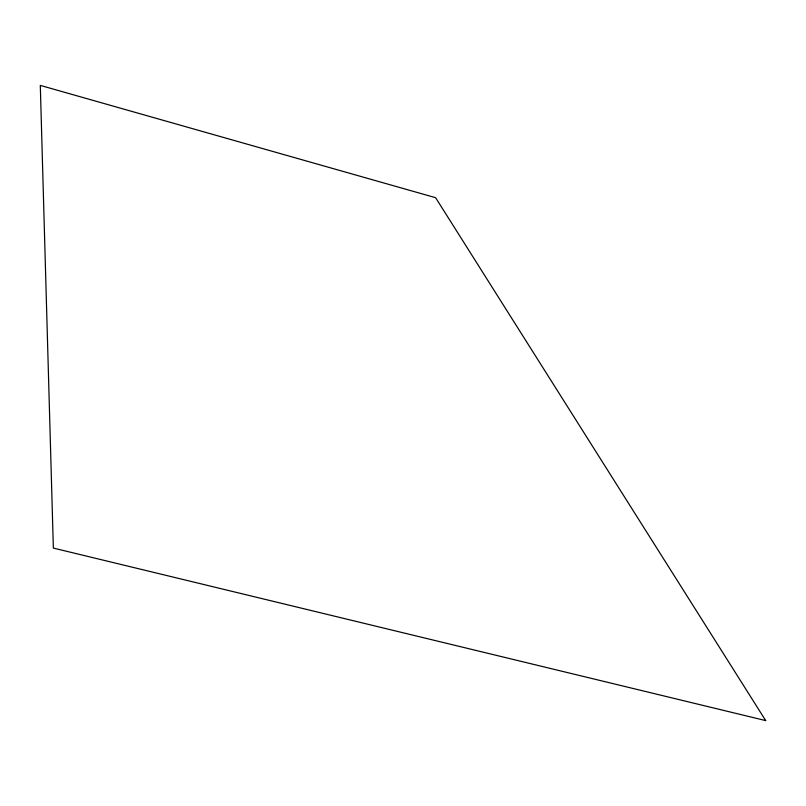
<?xml version="1.0" encoding="UTF-8"?>
<svg xmlns="http://www.w3.org/2000/svg" width="806" height="806" viewBox="0 0 806 806"><rect width="100%" height="100%" fill="white"/><g stroke="black" fill="none" stroke-linecap="round" stroke-linejoin="round"><path stroke-width="1.21" d="M765.7 720.594L53.357 548.08L40.3 85.406L435.603 197.692L765.7 720.594"/></g></svg>
